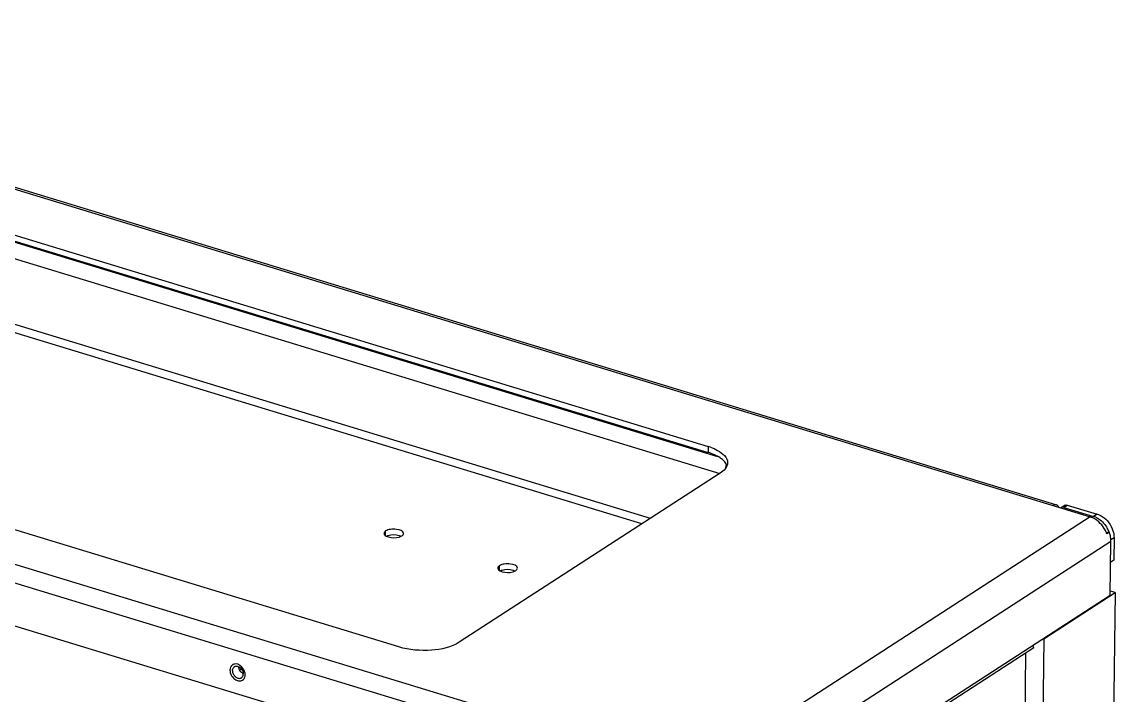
# Model space of a CAD drawing. Header units: millimetres. Extents: x -177 to 18421, y -5017 to 3255.
# Drawn here: x 4791.5 to 4854.4, y 738.6 to 777.3 of the extents above; entities that cross this region are included whole.
import ezdxf

# ---------------------------------------------------------------- set-up
doc = ezdxf.new("R2010")
doc.units = ezdxf.units.MM
doc.header["$LTSCALE"] = 46.255
doc.layers.get('0').update_dxf_attribs({"linetype": 'CONTINUOUS'})
doc.layers.add('02___PRT_ALL_AXES', color=7, linetype='CONTINUOUS')

msp = doc.modelspace()

# ---------------------------------------------------------------- linework, layer by layer
at = {"color": 3, "linetype": 'Continuous'}
for p, q in [((4759.508, 777.298), (4852.923, 748.823)), ((4761.858, 776.69), (4850.993, 749.52)), ((4775.905, 769.652), (4830.966, 752.868)), ((4828.604, 734.656), (4738.513, 762.117)), ((4828.178, 733.712), (4738.087, 761.174)), ((4813.174, 741.345), (4758.113, 758.129)), ((4815.265, 735.17), (4750.938, 754.778)), ((4831.654, 751.335), (4816.641, 741.612)), ((4851.614, 749.507), (4853.339, 748.981)), ((4852.923, 748.823), (4829.849, 733.879)), ((4854.033, 747.941), (4853.894, 747.851)), ((4854.302, 747.628), (4854.285, 746.326)), ((4854.128, 747.417), (4830.915, 732.382)), ((4854.088, 744.311), (4854.128, 747.417)), ((4854.088, 744.311), (4830.875, 729.277)), ((4850.265, 741.813), (4854.366, 744.469)), ((4854.366, 744.469), (4853.616, 685.944)), ((4850.265, 741.813), (4849.515, 683.288)), ((4849.689, 741.299), (4830.715, 729.011)), ((4849.215, 740.993), (4848.483, 683.791)), ((4803.981, 740.077), (4804.158, 740.023))]:
    msp.add_line(p, q, dxfattribs=at)
at = {"color": 7, "linetype": 'Continuous'}
for p, q in [((4775.236, 769.456), (4831.497, 752.307)), ((4775.901, 769.315), (4830.961, 752.532)), ((4774.047, 768.869), (4831.627, 751.317)), ((4827.647, 748.74), (4774.188, 765.036)), ((4827.149, 748.417), (4774.286, 764.531)), ((4830.966, 752.868), (4830.961, 752.532)), ((4831.967, 751.772), (4831.966, 751.64)), ((4832.026, 751.81), (4831.967, 751.772)), ((4831.967, 751.772), (4832.021, 751.756)), ((4851.406, 749.372), (4851.614, 749.507)), ((4851.267, 749.357), (4851.476, 749.492)), ((4851.406, 749.372), (4853.13, 748.846)), ((4853.339, 748.981), (4853.13, 748.846)), ((4854.033, 747.941), (4853.882, 747.911)), ((4854.302, 747.628), (4854.12, 747.51)), ((4854.285, 746.326), (4854.112, 746.215)), ((4854.366, 744.469), (4854.091, 744.553)), ((4849.689, 741.299), (4849.632, 741.425)), ((4850.265, 741.813), (4850.242, 741.82))]:
    msp.add_line(p, q, dxfattribs=at)
at = {"color": 3, "linetype": 'Continuous'}
for centre, radius, start, end in [((4829.934, 749.481), 3.541, 71.00708, 73.06153), ((4851.552, 749.374), 0.141, 107.35903, 122.80968), ((4852.319, 747.266), 1.68, 22.96035, 23.58717), ((4852.341, 747.275), 1.656, 20.97195, 22.96381), ((4852.366, 747.285), 1.629, 20.33383, 20.96834), ((4852.509, 747.377), 1.625, 18.55966, 20.33485), ((4852.58, 747.399), 1.551, 10.41599, 18.62037), ((4852.727, 747.426), 1.401, 2.79594, 10.40206), ((4852.84, 747.433), 1.288, 359.28375, 2.74545)]:
    msp.add_arc(centre, radius, start, end, dxfattribs=at)
at = {"color": 7, "linetype": 'Continuous'}
for centre, radius, start, end in [((4831.441, 751.558), 0.639, 24.19791, 29.13225), ((4831.475, 751.574), 0.601, 23.12312, 24.15514), ((4831.492, 751.581), 0.583, 20.4291, 23.13133), ((4851.344, 749.238), 0.142, 122.8553, 135.58417), ((4852.814, 747.812), 1.081, 66.24799, 72.97397), ((4852.58, 747.438), 1.522, 19.17288, 28.74302)]:
    msp.add_arc(centre, radius, start, end, dxfattribs=at)
at = {"color": 3, "linetype": 'Continuous'}
for points, knots in [([(4831.087, 752.829), (4831.23, 752.78), (4831.636, 752.618), (4832.08, 752.24), (4832.076, 751.936)], [0, 0, 0, 0, 0.332463, 1, 1, 1, 1]), ([(4853.339, 748.981), (4853.441, 748.95), (4853.849, 748.754), (4854.142, 748.351), (4854.243, 748.024)], [0, 0, 0, 0, 0.237753, 1, 1, 1, 1]), ([(4816.641, 741.612), (4816.179, 741.312), (4814.966, 741.074), (4813.775, 741.162), (4813.174, 741.345)], [0, 0, 0, 0, 0.467341, 1, 1, 1, 1])]:
    msp.add_open_spline(points, degree=3, knots=knots, dxfattribs=at)
at = {"color": 7, "linetype": 'Continuous'}
for points, knots in [([(4831.814, 752.094), (4831.763, 752.141), (4831.506, 752.335), (4831.203, 752.458), (4830.961, 752.532)], [0, 0, 0, 0, 0.214475, 1, 1, 1, 1]), ([(4804.224, 739.797), (4804.147, 739.832), (4804.015, 739.954), (4803.958, 740.123), (4803.958, 740.208)], [0, 0, 0, 0, 0.500026, 1, 1, 1, 1])]:
    msp.add_open_spline(points, degree=3, knots=knots, dxfattribs=at)
for points in [[(4831.999, 751.869), (4831.952, 751.954), (4831.886, 752.029), (4831.814, 752.094)], [(4851.406, 749.372), (4851.362, 749.385), (4851.306, 749.382), (4851.267, 749.357)], [(4853.249, 748.802), (4853.313, 748.774), (4853.374, 748.74), (4853.432, 748.702)], [(4853.432, 748.702), (4853.632, 748.571), (4853.8, 748.38), (4853.915, 748.17)]]:
    msp.add_open_spline(points, degree=3, dxfattribs=at)
at = {"color": 3, "linetype": 'Continuous'}
for points in [[(4831.942, 751.589), (4831.864, 751.488), (4831.761, 751.405), (4831.654, 751.335)], [(4832.076, 751.936), (4832.074, 751.812), (4832.019, 751.687), (4831.942, 751.589)], [(4850.993, 749.52), (4850.925, 749.54), (4850.843, 749.514), (4850.783, 749.476)], [(4851.076, 749.469), (4851.053, 749.492), (4851.024, 749.51), (4850.993, 749.52)], [(4851.51, 749.508), (4851.543, 749.519), (4851.581, 749.517), (4851.614, 749.507)], [(4851.137, 749.38), (4851.121, 749.413), (4851.101, 749.444), (4851.076, 749.469)], [(4853.225, 748.684), (4853.131, 748.743), (4853.029, 748.791), (4852.923, 748.823)], [(4853.859, 747.939), (4853.728, 748.237), (4853.502, 748.512), (4853.225, 748.684)], [(4854.243, 748.024), (4854.282, 747.896), (4854.304, 747.762), (4854.302, 747.628)], [(4850.265, 741.813), (4850.232, 741.792), (4850.197, 741.775), (4850.161, 741.76)]]:
    msp.add_open_spline(points, degree=3, dxfattribs=at)
at = {"layer": '02___PRT_ALL_AXES', "color": 7, "linetype": 'Continuous'}
for p, q in [((4812.407, 747.742), (4812.411, 748.013)), ((4818.952, 745.746), (4818.956, 746.018)), ((4803.458, 740.008), (4803.475, 740.019))]:
    msp.add_line(p, q, dxfattribs=at)
at = {"layer": '02___PRT_ALL_AXES', "color": 3, "linetype": 'Continuous'}
for centre, radius, start, end in [((4803.808, 740.038), 0.344, 147.73242, 155.92925), ((4803.791, 740.048), 0.325, 142.16775, 147.70269), ((4803.768, 740.069), 0.293, 122.94677, 126.69745), ((4803.769, 740.068), 0.295, 118.97628, 122.94566), ((4803.771, 740.065), 0.299, 114.95606, 118.97531), ((4803.775, 740.056), 0.308, 103.02309, 114.90791), ((4803.778, 740.042), 0.323, 98.06786, 103.06839), ((4804.021, 739.681), 0.293, 302.94617, 307.38687), ((4804.02, 739.682), 0.295, 307.3926, 310.73599), ((4804.011, 739.707), 0.321, 278.06069, 284.32816)]:
    msp.add_arc(centre, radius, start, end, dxfattribs=at)
at = {"layer": '02___PRT_ALL_AXES', "color": 7, "linetype": 'Continuous'}
for centre, radius, start, end in [((4803.827, 740.021), 0.216, 132.83856, 135.76662), ((4803.824, 740.023), 0.212, 122.95303, 132.84088), ((4804.001, 739.751), 0.213, 289.99174, 302.87187)]:
    msp.add_arc(centre, radius, start, end, dxfattribs=at)
for points, knots in [([(4812.316, 747.878), (4812.315, 747.857), (4812.352, 747.744), (4812.477, 747.695), (4812.565, 747.668)], [0, 0, 0, 0, 0.184795, 1, 1, 1, 1]), ([(4813.441, 747.864), (4813.443, 748.019), (4813.049, 748.127), (4812.716, 748.122), (4812.493, 748.067), (4812.411, 748.013)], [0, 0, 0, 0, 0.418228, 0.735797, 1, 1, 1, 1]), ([(4818.861, 745.883), (4818.86, 745.862), (4818.897, 745.749), (4819.022, 745.7), (4819.11, 745.673)], [0, 0, 0, 0, 0.184795, 1, 1, 1, 1]), ([(4819.985, 745.869), (4819.987, 746.024), (4819.594, 746.132), (4819.261, 746.127), (4819.038, 746.072), (4818.956, 746.018)], [0, 0, 0, 0, 0.418228, 0.735797, 1, 1, 1, 1]), ([(4803.601, 739.982), (4803.601, 740.018), (4803.612, 740.087), (4803.649, 740.148), (4803.672, 740.171)], [0, 0, 0, 0, 0.523014, 1, 1, 1, 1]), ([(4803.709, 740.202), (4803.731, 740.216), (4803.784, 740.237), (4803.873, 740.238), (4803.963, 740.21), (4804.078, 740.138), (4804.188, 739.999), (4804.225, 739.86), (4804.224, 739.792)], [0, 0, 0, 0, 0.104499, 0.215014, 0.334952, 0.464329, 0.737174, 1, 1, 1, 1]), ([(4803.601, 739.982), (4803.6, 739.919), (4803.631, 739.79), (4803.728, 739.657), (4803.83, 739.58), (4803.913, 739.545), (4803.996, 739.533), (4804.049, 739.542), (4804.074, 739.551)], [0, 0, 0, 0, 0.258485, 0.528672, 0.658837, 0.781056, 0.894283, 1, 1, 1, 1]), ([(4804.116, 739.572), (4804.133, 739.583), (4804.164, 739.61), (4804.21, 739.681), (4804.224, 739.747), (4804.224, 739.792)], [0, 0, 0, 0, 0.234321, 0.476309, 1, 1, 1, 1])]:
    msp.add_open_spline(points, degree=3, knots=knots, dxfattribs=at)
for points in [[(4812.411, 748.013), (4812.364, 747.983), (4812.316, 747.933), (4812.316, 747.878)], [(4812.565, 747.668), (4812.765, 747.607), (4812.99, 747.605), (4813.19, 747.662)], [(4813.19, 747.662), (4813.245, 747.677), (4813.298, 747.698), (4813.346, 747.728)], [(4813.346, 747.728), (4813.392, 747.758), (4813.44, 747.808), (4813.441, 747.864)], [(4818.956, 746.018), (4818.909, 745.988), (4818.861, 745.938), (4818.861, 745.883)], [(4819.891, 745.733), (4819.937, 745.763), (4819.985, 745.813), (4819.985, 745.869)], [(4819.11, 745.673), (4819.31, 745.612), (4819.535, 745.61), (4819.735, 745.667)], [(4819.735, 745.667), (4819.789, 745.682), (4819.843, 745.703), (4819.891, 745.733)]]:
    msp.add_open_spline(points, degree=3, dxfattribs=at)
at = {"layer": '02___PRT_ALL_AXES', "color": 3, "linetype": 'Continuous'}
for points, knots in [([(4812.562, 747.743), (4812.546, 747.739), (4812.515, 747.729), (4812.485, 747.717), (4812.471, 747.711)], [0, 0, 0, 0, 0.51569, 1, 1, 1, 1]), ([(4813.281, 747.7), (4813.267, 747.707), (4813.235, 747.721), (4813.203, 747.732), (4813.187, 747.737)], [0, 0, 0, 0, 0.483727, 1, 1, 1, 1]), ([(4819.106, 745.748), (4819.091, 745.744), (4819.06, 745.734), (4819.03, 745.722), (4819.016, 745.716)], [0, 0, 0, 0, 0.51569, 1, 1, 1, 1]), ([(4819.826, 745.705), (4819.811, 745.712), (4819.78, 745.726), (4819.748, 745.737), (4819.731, 745.742)], [0, 0, 0, 0, 0.483727, 1, 1, 1, 1]), ([(4803.593, 740.305), (4803.582, 740.296), (4803.561, 740.279), (4803.543, 740.258), (4803.535, 740.247)], [0, 0, 0, 0, 0.497005, 1, 1, 1, 1]), ([(4803.489, 739.818), (4803.51, 739.753), (4803.618, 739.534), (4803.879, 739.364), (4804.056, 739.389)], [0, 0, 0, 0, 0.276148, 1, 1, 1, 1]), ([(4804.212, 739.459), (4804.222, 739.467), (4804.241, 739.486), (4804.257, 739.507), (4804.265, 739.518)], [0, 0, 0, 0, 0.496238, 1, 1, 1, 1]), ([(4804.265, 739.518), (4804.272, 739.528), (4804.286, 739.551), (4804.297, 739.574), (4804.301, 739.587)], [0, 0, 0, 0, 0.493896, 1, 1, 1, 1])]:
    msp.add_open_spline(points, degree=3, knots=knots, dxfattribs=at)
for points in [[(4813.187, 747.737), (4812.987, 747.797), (4812.762, 747.8), (4812.562, 747.743)], [(4819.731, 745.742), (4819.532, 745.802), (4819.307, 745.805), (4819.106, 745.748)], [(4803.494, 740.178), (4803.47, 740.125), (4803.459, 740.066), (4803.458, 740.008)], [(4803.901, 740.346), (4803.847, 740.363), (4803.789, 740.369), (4803.733, 740.361)], [(4804.3, 739.933), (4804.24, 740.115), (4804.084, 740.291), (4803.901, 740.346)], [(4803.458, 740.008), (4803.457, 739.944), (4803.469, 739.879), (4803.489, 739.818)], [(4804.331, 739.742), (4804.332, 739.806), (4804.32, 739.871), (4804.3, 739.933)], [(4804.301, 739.587), (4804.321, 739.636), (4804.33, 739.689), (4804.331, 739.742)], [(4804.09, 739.395), (4804.122, 739.404), (4804.153, 739.417), (4804.18, 739.435)]]:
    msp.add_open_spline(points, degree=3, dxfattribs=at)

doc.saveas('drawing.dxf')
